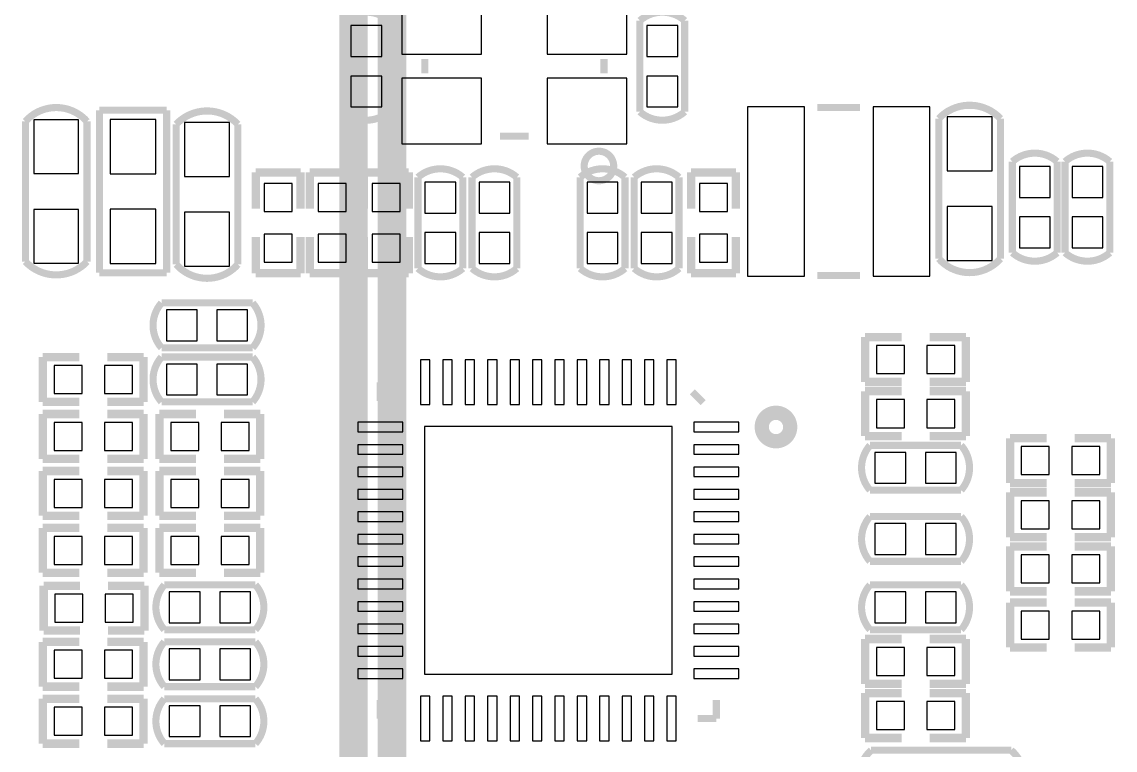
# Model space of a CAD drawing. Extents: x -118 to 7078, y 0 to 4366.
# Drawn here: x 1377 to 2146, y 1869 to 2381 of the extents above; entities that cross this region are included whole.
import ezdxf

# ---------------------------------------------------------------- set-up
doc = ezdxf.new("R2010")
doc.units = 0
doc.header["$MEASUREMENT"] = 0
for name, color, linetype in [('PG_SILKSCREEN_BOTTOM', 85, 'CONTINUOUS'), ('PG_SILKSCREEN_TOP', 85, 'CONTINUOUS'), ('PIN_BOTTOM', 5, 'CONTINUOUS')]:
    doc.layers.add(name, color=color, linetype=linetype)

msp = doc.modelspace()

# ---------------------------------------------------------------- linework, layer by layer
at = {"layer": 'PG_SILKSCREEN_BOTTOM'}
for points in [[(1603.652, 2339.761, 5, 5, 0), (1603.652, 2381.6, 5, 5, -0.37791), (1635.148, 2381.6, 5, 5, 0)], [(1811.652, 2359.439, 5, 5, 0), (1811.652, 2381.6, 5, 5, -0.37791), (1843.148, 2381.6, 5, 5, 0)], [(1635.148, 2381.6, 5, 5, 0), (1635.148, 2339.761, 5, 5, 0)], [(1843.148, 2381.6, 5, 5, 0), (1843.148, 2359.439, 5, 5, 0)], [(1843.148, 2359.439, 5, 5, 0), (1843.148, 2317.6, 5, 5, -0.37791), (1811.652, 2317.6, 5, 5, 0)], [(1811.652, 2317.6, 5, 5, 0), (1811.652, 2359.439, 5, 5, 0)], [(1660.412, 2344.6, 5, 5, 0), (1660.412, 2354.6, 5, 5, 0)], [(1786.388, 2344.6, 5, 5, 0), (1786.388, 2354.6, 5, 5, 0)], [(1635.148, 2339.761, 5, 5, 0), (1635.148, 2317.6, 5, 5, -0.37791), (1603.652, 2317.6, 5, 5, 0)], [(1603.652, 2317.6, 5, 5, 0), (1603.652, 2339.761, 5, 5, 0)], [(1379.75, 2212.391, 5, 5, 0), (1379.75, 2310.809, 5, 5, -0.450474), (1423.05, 2310.809, 5, 5, 0)], [(1431.782, 2318.691, 5, 5, 0), (1431.782, 2204.509, 5, 5, 0)], [(1479.018, 2318.691, 5, 5, 0), (1431.782, 2318.691, 5, 5, 0)], [(1479.018, 2204.509, 5, 5, 0), (1479.018, 2318.691, 5, 5, 0)], [(1485.75, 2308.809, 5, 5, -0.432734), (1529.05, 2308.809, 5, 5, 0)], [(1936.4, 2320.651, 5, 5, 0), (1966.4, 2320.651, 5, 5, 0)], [(2021.75, 2312.809, 5, 5, -0.432734), (2065.05, 2312.809, 5, 5, 0)], [(1423.05, 2310.809, 5, 5, 0), (1423.05, 2212.391, 5, 5, 0)], [(2065.05, 2312.809, 5, 5, 0), (2065.05, 2214.391, 5, 5, -0.450474), (2021.75, 2214.391, 5, 5, 0)], [(2021.75, 2214.391, 5, 5, 0), (2021.75, 2312.809, 5, 5, 0)], [(1529.05, 2308.809, 5, 5, 0), (1529.05, 2210.391, 5, 5, -0.450474), (1485.75, 2210.391, 5, 5, 0)], [(1485.75, 2210.391, 5, 5, 0), (1485.75, 2308.809, 5, 5, 0)], [(1733.4, 2300.391, 5, 5, 0), (1713.4, 2300.391, 5, 5, 0)], [(1793.229, 2279.52, 5, 5, 1), (1772.491, 2279.52, 5, 5, 1), (1793.229, 2279.52, 5, 5, 0)], [(2073.454, 2260.437, 5, 5, 0), (2073.454, 2282.598, 5, 5, -0.37791), (2104.95, 2282.598, 5, 5, 0)], [(2110.454, 2260.439, 5, 5, 0), (2110.454, 2282.6, 5, 5, -0.37791), (2141.95, 2282.6, 5, 5, 0)], [(2104.95, 2282.598, 5, 5, 0), (2104.95, 2260.437, 5, 5, 0)], [(2141.95, 2282.6, 5, 5, 0), (2141.95, 2260.439, 5, 5, 0)], [(1541.652, 2275.029, 5.909, 5.909, 0), (1541.652, 2249.439, 5.909, 5.909, 0)], [(1573.148, 2275.029, 5.909, 5.909, 0), (1541.652, 2275.029, 5.909, 5.909, 0)], [(1573.148, 2249.439, 5.909, 5.909, 0), (1573.148, 2275.029, 5.909, 5.909, 0)], [(1579.652, 2275.029, 5.909, 5.909, 0), (1611.148, 2275.029, 5.909, 5.909, 0)], [(1579.652, 2249.439, 5.909, 5.909, 0), (1579.652, 2275.029, 5.909, 5.909, 0)], [(1611.148, 2275.029, 5.909, 5.909, 0), (1611.148, 2249.439, 5.909, 5.909, 0)], [(1617.652, 2275.029, 5.909, 5.909, 0), (1617.652, 2249.439, 5.909, 5.909, 0)], [(1649.148, 2275.029, 5.909, 5.909, 0), (1617.652, 2275.029, 5.909, 5.909, 0)], [(1649.148, 2249.439, 5.909, 5.909, 0), (1649.148, 2275.029, 5.909, 5.909, 0)], [(1655.652, 2249.439, 5, 5, 0), (1655.652, 2271.6, 5, 5, -0.37791), (1687.148, 2271.6, 5, 5, 0)], [(1693.652, 2249.439, 5, 5, 0), (1693.652, 2271.6, 5, 5, -0.37791), (1725.148, 2271.6, 5, 5, 0)], [(1769.652, 2249.439, 5, 5, 0), (1769.652, 2271.6, 5, 5, -0.37791), (1801.148, 2271.6, 5, 5, 0)], [(1807.652, 2229.761, 5, 5, 0), (1807.652, 2271.6, 5, 5, -0.37791), (1839.148, 2271.6, 5, 5, 0)], [(1847.652, 2275.029, 5.909, 5.909, 0), (1879.148, 2275.029, 5.909, 5.909, 0)], [(1847.652, 2249.439, 5.909, 5.909, 0), (1847.652, 2275.029, 5.909, 5.909, 0)], [(1879.148, 2275.029, 5.909, 5.909, 0), (1879.148, 2249.439, 5.909, 5.909, 0)], [(1687.148, 2271.6, 5, 5, 0), (1687.148, 2249.439, 5, 5, 0)], [(1725.148, 2271.6, 5, 5, 0), (1725.148, 2249.439, 5, 5, 0)], [(1801.148, 2271.6, 5, 5, 0), (1801.148, 2249.439, 5, 5, 0)], [(1839.148, 2271.6, 5, 5, 0), (1839.148, 2229.761, 5, 5, 0)], [(2104.95, 2260.437, 5, 5, 0), (2104.95, 2218.598, 5, 5, -0.37791), (2073.454, 2218.598, 5, 5, 0)], [(2073.454, 2218.598, 5, 5, 0), (2073.454, 2260.437, 5, 5, 0)], [(2141.95, 2260.439, 5, 5, 0), (2141.95, 2218.6, 5, 5, -0.37791), (2110.454, 2218.6, 5, 5, 0)], [(2110.454, 2218.6, 5, 5, 0), (2110.454, 2260.439, 5, 5, 0)], [(1687.148, 2249.439, 5, 5, 0), (1687.148, 2207.6, 5, 5, -0.37791), (1655.652, 2207.6, 5, 5, 0)], [(1655.652, 2207.6, 5, 5, 0), (1655.652, 2249.439, 5, 5, 0)], [(1725.148, 2249.439, 5, 5, 0), (1725.148, 2207.6, 5, 5, -0.37791), (1693.652, 2207.6, 5, 5, 0)], [(1693.652, 2207.6, 5, 5, 0), (1693.652, 2249.439, 5, 5, 0)], [(1801.148, 2249.439, 5, 5, 0), (1801.148, 2207.6, 5, 5, -0.37791), (1769.652, 2207.6, 5, 5, 0)], [(1769.652, 2207.6, 5, 5, 0), (1769.652, 2249.439, 5, 5, 0)], [(1541.652, 2204.171, 5.909, 5.909, 0), (1541.652, 2229.761, 5.909, 5.909, 0)], [(1573.148, 2229.761, 5.909, 5.909, 0), (1573.148, 2204.171, 5.909, 5.909, 0)], [(1579.652, 2229.761, 5.909, 5.909, 0), (1579.652, 2204.171, 5.909, 5.909, 0)], [(1611.148, 2204.171, 5.909, 5.909, 0), (1611.148, 2229.761, 5.909, 5.909, 0)], [(1617.652, 2204.171, 5.909, 5.909, 0), (1617.652, 2229.761, 5.909, 5.909, 0)], [(1649.148, 2229.761, 5.909, 5.909, 0), (1649.148, 2204.171, 5.909, 5.909, 0)], [(1839.148, 2229.761, 5, 5, 0), (1839.148, 2207.6, 5, 5, -0.37791), (1807.652, 2207.6, 5, 5, 0)], [(1807.652, 2207.6, 5, 5, 0), (1807.652, 2229.761, 5, 5, 0)], [(1847.652, 2229.761, 5.909, 5.909, 0), (1847.652, 2204.171, 5.909, 5.909, 0)], [(1879.148, 2204.171, 5.909, 5.909, 0), (1879.148, 2229.761, 5.909, 5.909, 0)], [(1423.05, 2212.391, 5, 5, -0.432734), (1379.75, 2212.391, 5, 5, 0)], [(1431.782, 2204.509, 5, 5, 0), (1479.018, 2204.509, 5, 5, 0)], [(1573.148, 2204.171, 5.909, 5.909, 0), (1541.652, 2204.171, 5.909, 5.909, 0)], [(1579.652, 2204.171, 5.909, 5.909, 0), (1611.148, 2204.171, 5.909, 5.909, 0)], [(1649.148, 2204.171, 5.909, 5.909, 0), (1617.652, 2204.171, 5.909, 5.909, 0)], [(1847.652, 2204.171, 5.909, 5.909, 0), (1879.148, 2204.171, 5.909, 5.909, 0)], [(1936.4, 2202.549, 5, 5, 0), (1966.4, 2202.549, 5, 5, 0)], [(1517.239, 2151.852, 5, 5, 0), (1475.4, 2151.852, 5, 5, -0.37791), (1475.4, 2183.348, 5, 5, 0)], [(1475.4, 2183.348, 5, 5, 0), (1517.239, 2183.348, 5, 5, 0)], [(1517.239, 2183.348, 5, 5, 0), (1539.4, 2183.348, 5, 5, -0.37791), (1539.4, 2151.852, 5, 5, 0)], [(1969.971, 2159.348, 5.909, 5.909, 0), (1969.971, 2127.852, 5.909, 5.909, 0)], [(1995.561, 2159.348, 5.909, 5.909, 0), (1969.971, 2159.348, 5.909, 5.909, 0)], [(2015.239, 2159.348, 5.909, 5.909, 0), (2040.829, 2159.348, 5.909, 5.909, 0)], [(2040.829, 2159.348, 5.909, 5.909, 0), (2040.829, 2127.852, 5.909, 5.909, 0)], [(1539.4, 2151.852, 5, 5, 0), (1517.239, 2151.852, 5, 5, 0)], [(1391.971, 2145.348, 5.909, 5.909, 0), (1391.971, 2113.852, 5.909, 5.909, 0)], [(1417.561, 2145.348, 5.909, 5.909, 0), (1391.971, 2145.348, 5.909, 5.909, 0)], [(1437.239, 2145.348, 5.909, 5.909, 0), (1462.829, 2145.348, 5.909, 5.909, 0)], [(1462.829, 2145.348, 5.909, 5.909, 0), (1462.829, 2113.852, 5.909, 5.909, 0)], [(1497.561, 2113.852, 5, 5, 0), (1475.4, 2113.852, 5, 5, -0.37791), (1475.4, 2145.348, 5, 5, 0)], [(1475.4, 2145.348, 5, 5, 0), (1497.561, 2145.348, 5, 5, 0)], [(1497.561, 2145.348, 5, 5, 0), (1539.4, 2145.348, 5, 5, -0.37791), (1539.4, 2113.852, 5, 5, 0)], [(1629.19, 2127.71, 5, 5, 0), (1642.3, 2127.71, 5, 5, 0)], [(1629.19, 2114.6, 5, 5, 0), (1629.19, 2127.71, 5, 5, 0)], [(1969.971, 2127.852, 5.909, 5.909, 0), (1995.561, 2127.852, 5.909, 5.909, 0)], [(2040.829, 2127.852, 5.909, 5.909, 0), (2015.239, 2127.852, 5.909, 5.909, 0)], [(1848.599, 2120.899, 5, 5, 0), (1856.099, 2113.399, 5, 5, 0)], [(1969.971, 2121.348, 5.909, 5.909, 0), (1969.971, 2089.852, 5.909, 5.909, 0)], [(1995.561, 2121.348, 5.909, 5.909, 0), (1969.971, 2121.348, 5.909, 5.909, 0)], [(2015.239, 2121.348, 5.909, 5.909, 0), (2040.829, 2121.348, 5.909, 5.909, 0)], [(2040.829, 2121.348, 5.909, 5.909, 0), (2040.829, 2089.852, 5.909, 5.909, 0)], [(1391.971, 2113.852, 5.909, 5.909, 0), (1417.561, 2113.852, 5.909, 5.909, 0)], [(1462.829, 2113.852, 5.909, 5.909, 0), (1437.239, 2113.852, 5.909, 5.909, 0)], [(1539.4, 2113.852, 5, 5, 0), (1497.561, 2113.852, 5, 5, 0)], [(1391.971, 2105.348, 5.909, 5.909, 0), (1417.561, 2105.348, 5.909, 5.909, 0)], [(1391.971, 2073.852, 5.909, 5.909, 0), (1391.971, 2105.348, 5.909, 5.909, 0)], [(1462.829, 2105.348, 5.909, 5.909, 0), (1437.239, 2105.348, 5.909, 5.909, 0)], [(1462.829, 2073.852, 5.909, 5.909, 0), (1462.829, 2105.348, 5.909, 5.909, 0)], [(1473.971, 2105.348, 5.909, 5.909, 0), (1499.561, 2105.348, 5.909, 5.909, 0)], [(1473.971, 2073.852, 5.909, 5.909, 0), (1473.971, 2105.348, 5.909, 5.909, 0)], [(1544.829, 2105.348, 5.909, 5.909, 0), (1519.239, 2105.348, 5.909, 5.909, 0)], [(1544.829, 2073.852, 5.909, 5.909, 0), (1544.829, 2105.348, 5.909, 5.909, 0)], [(1917.3, 2096.21, 10, 10, 1), (1897.3, 2096.21, 10, 10, 1), (1917.3, 2096.21, 10, 10, 0)], [(1969.971, 2089.852, 5.909, 5.909, 0), (1995.561, 2089.852, 5.909, 5.909, 0)], [(2040.829, 2089.852, 5.909, 5.909, 0), (2015.239, 2089.852, 5.909, 5.909, 0)], [(2071.867, 2088.344, 5.909, 5.909, 0), (2071.867, 2056.848, 5.909, 5.909, 0)], [(2097.457, 2088.344, 5.909, 5.909, 0), (2071.867, 2088.344, 5.909, 5.909, 0)], [(2117.135, 2088.344, 5.909, 5.909, 0), (2142.725, 2088.344, 5.909, 5.909, 0)], [(2142.725, 2088.344, 5.909, 5.909, 0), (2142.725, 2056.848, 5.909, 5.909, 0)], [(2015.239, 2051.852, 5, 5, 0), (1973.4, 2051.852, 5, 5, -0.37791), (1973.4, 2083.348, 5, 5, 0)], [(1973.4, 2083.348, 5, 5, 0), (2015.239, 2083.348, 5, 5, 0)], [(2015.239, 2083.348, 5, 5, 0), (2037.4, 2083.348, 5, 5, -0.37791), (2037.4, 2051.852, 5, 5, 0)], [(1417.561, 2073.852, 5.909, 5.909, 0), (1391.971, 2073.852, 5.909, 5.909, 0)], [(1437.239, 2073.852, 5.909, 5.909, 0), (1462.829, 2073.852, 5.909, 5.909, 0)], [(1499.561, 2073.852, 5.909, 5.909, 0), (1473.971, 2073.852, 5.909, 5.909, 0)], [(1519.239, 2073.852, 5.909, 5.909, 0), (1544.829, 2073.852, 5.909, 5.909, 0)], [(1391.971, 2065.348, 5.909, 5.909, 0), (1391.971, 2033.852, 5.909, 5.909, 0)], [(1417.561, 2065.348, 5.909, 5.909, 0), (1391.971, 2065.348, 5.909, 5.909, 0)], [(1437.239, 2065.348, 5.909, 5.909, 0), (1462.829, 2065.348, 5.909, 5.909, 0)], [(1462.829, 2065.348, 5.909, 5.909, 0), (1462.829, 2033.852, 5.909, 5.909, 0)], [(1473.971, 2065.348, 5.909, 5.909, 0), (1499.561, 2065.348, 5.909, 5.909, 0)], [(1473.971, 2033.852, 5.909, 5.909, 0), (1473.971, 2065.348, 5.909, 5.909, 0)], [(1544.829, 2065.348, 5.909, 5.909, 0), (1519.239, 2065.348, 5.909, 5.909, 0)], [(1544.829, 2033.852, 5.909, 5.909, 0), (1544.829, 2065.348, 5.909, 5.909, 0)], [(2071.867, 2056.848, 5.909, 5.909, 0), (2097.457, 2056.848, 5.909, 5.909, 0)], [(2142.725, 2056.848, 5.909, 5.909, 0), (2117.135, 2056.848, 5.909, 5.909, 0)], [(2037.4, 2051.852, 5, 5, 0), (2015.239, 2051.852, 5, 5, 0)], [(2071.873, 2050.348, 5.909, 5.909, 0), (2071.873, 2018.852, 5.909, 5.909, 0)], [(2097.463, 2050.348, 5.909, 5.909, 0), (2071.873, 2050.348, 5.909, 5.909, 0)], [(2117.141, 2050.348, 5.909, 5.909, 0), (2142.731, 2050.348, 5.909, 5.909, 0)], [(2142.731, 2050.348, 5.909, 5.909, 0), (2142.731, 2018.852, 5.909, 5.909, 0)], [(1391.971, 2033.852, 5.909, 5.909, 0), (1417.561, 2033.852, 5.909, 5.909, 0)], [(1462.829, 2033.852, 5.909, 5.909, 0), (1437.239, 2033.852, 5.909, 5.909, 0)], [(1499.561, 2033.852, 5.909, 5.909, 0), (1473.971, 2033.852, 5.909, 5.909, 0)], [(1519.239, 2033.852, 5.909, 5.909, 0), (1544.829, 2033.852, 5.909, 5.909, 0)], [(1995.561, 2001.852, 5, 5, 0), (1973.4, 2001.852, 5, 5, -0.37791), (1973.4, 2033.348, 5, 5, 0)], [(1973.4, 2033.348, 5, 5, 0), (1995.561, 2033.348, 5, 5, 0)], [(1995.561, 2033.348, 5, 5, 0), (2037.4, 2033.348, 5, 5, -0.37791), (2037.4, 2001.852, 5, 5, 0)], [(1391.971, 2025.348, 5.909, 5.909, 0), (1417.561, 2025.348, 5.909, 5.909, 0)], [(1391.971, 1993.852, 5.909, 5.909, 0), (1391.971, 2025.348, 5.909, 5.909, 0)], [(1462.829, 2025.348, 5.909, 5.909, 0), (1437.239, 2025.348, 5.909, 5.909, 0)], [(1462.829, 1993.852, 5.909, 5.909, 0), (1462.829, 2025.348, 5.909, 5.909, 0)], [(1473.971, 2025.348, 5.909, 5.909, 0), (1473.971, 1993.852, 5.909, 5.909, 0)], [(1499.561, 2025.348, 5.909, 5.909, 0), (1473.971, 2025.348, 5.909, 5.909, 0)], [(1519.239, 2025.348, 5.909, 5.909, 0), (1544.829, 2025.348, 5.909, 5.909, 0)], [(1544.829, 2025.348, 5.909, 5.909, 0), (1544.829, 1993.852, 5.909, 5.909, 0)], [(2071.873, 2018.852, 5.909, 5.909, 0), (2097.463, 2018.852, 5.909, 5.909, 0)], [(2142.731, 2018.852, 5.909, 5.909, 0), (2117.141, 2018.852, 5.909, 5.909, 0)], [(2071.871, 2012.348, 5.909, 5.909, 0), (2071.871, 1980.852, 5.909, 5.909, 0)], [(2097.461, 2012.348, 5.909, 5.909, 0), (2071.871, 2012.348, 5.909, 5.909, 0)], [(2117.139, 2012.348, 5.909, 5.909, 0), (2142.729, 2012.348, 5.909, 5.909, 0)], [(2142.729, 2012.348, 5.909, 5.909, 0), (2142.729, 1980.852, 5.909, 5.909, 0)], [(2037.4, 2001.852, 5, 5, 0), (1995.561, 2001.852, 5, 5, 0)], [(1417.561, 1993.852, 5.909, 5.909, 0), (1391.971, 1993.852, 5.909, 5.909, 0)], [(1437.239, 1993.852, 5.909, 5.909, 0), (1462.829, 1993.852, 5.909, 5.909, 0)], [(1473.971, 1993.852, 5.909, 5.909, 0), (1499.561, 1993.852, 5.909, 5.909, 0)], [(1544.829, 1993.852, 5.909, 5.909, 0), (1519.239, 1993.852, 5.909, 5.909, 0)], [(1392.571, 1984.748, 5.909, 5.909, 0), (1392.571, 1953.252, 5.909, 5.909, 0)], [(1418.161, 1984.748, 5.909, 5.909, 0), (1392.571, 1984.748, 5.909, 5.909, 0)], [(1437.839, 1984.748, 5.909, 5.909, 0), (1463.429, 1984.748, 5.909, 5.909, 0)], [(1463.429, 1984.748, 5.909, 5.909, 0), (1463.429, 1953.252, 5.909, 5.909, 0)], [(1499.561, 1953.852, 5, 5, 0), (1477.4, 1953.852, 5, 5, -0.37791), (1477.4, 1985.348, 5, 5, 0)], [(1477.4, 1985.348, 5, 5, 0), (1499.561, 1985.348, 5, 5, 0)], [(1499.561, 1985.348, 5, 5, 0), (1541.4, 1985.348, 5, 5, -0.37791), (1541.4, 1953.852, 5, 5, 0)], [(2015.239, 1953.852, 5, 5, 0), (1973.4, 1953.852, 5, 5, -0.37791), (1973.4, 1985.348, 5, 5, 0)], [(1973.4, 1985.348, 5, 5, 0), (2015.239, 1985.348, 5, 5, 0)], [(2015.239, 1985.348, 5, 5, 0), (2037.4, 1985.348, 5, 5, -0.37791), (2037.4, 1953.852, 5, 5, 0)], [(2071.871, 1980.852, 5.909, 5.909, 0), (2097.461, 1980.852, 5.909, 5.909, 0)], [(2142.729, 1980.852, 5.909, 5.909, 0), (2117.139, 1980.852, 5.909, 5.909, 0)], [(2071.871, 1972.919, 5.909, 5.909, 0), (2071.871, 1941.423, 5.909, 5.909, 0)], [(2097.461, 1972.919, 5.909, 5.909, 0), (2071.871, 1972.919, 5.909, 5.909, 0)], [(2117.139, 1972.919, 5.909, 5.909, 0), (2142.729, 1972.919, 5.909, 5.909, 0)], [(2142.729, 1972.919, 5.909, 5.909, 0), (2142.729, 1941.423, 5.909, 5.909, 0)], [(1392.571, 1953.252, 5.909, 5.909, 0), (1418.161, 1953.252, 5.909, 5.909, 0)], [(1463.429, 1953.252, 5.909, 5.909, 0), (1437.839, 1953.252, 5.909, 5.909, 0)], [(1541.4, 1953.852, 5, 5, 0), (1499.561, 1953.852, 5, 5, 0)], [(2037.4, 1953.852, 5, 5, 0), (2015.239, 1953.852, 5, 5, 0)], [(1391.971, 1945.348, 5.909, 5.909, 0), (1391.971, 1913.852, 5.909, 5.909, 0)], [(1417.561, 1945.348, 5.909, 5.909, 0), (1391.971, 1945.348, 5.909, 5.909, 0)], [(1437.239, 1945.348, 5.909, 5.909, 0), (1462.829, 1945.348, 5.909, 5.909, 0)], [(1462.829, 1945.348, 5.909, 5.909, 0), (1462.829, 1913.852, 5.909, 5.909, 0)], [(1499.561, 1913.852, 5, 5, 0), (1477.4, 1913.852, 5, 5, -0.37791), (1477.4, 1945.348, 5, 5, 0)], [(1477.4, 1945.348, 5, 5, 0), (1499.561, 1945.348, 5, 5, 0)], [(1499.561, 1945.348, 5, 5, 0), (1541.4, 1945.348, 5, 5, -0.37791), (1541.4, 1913.852, 5, 5, 0)], [(1969.971, 1947.348, 5.909, 5.909, 0), (1969.971, 1915.852, 5.909, 5.909, 0)], [(1995.561, 1947.348, 5.909, 5.909, 0), (1969.971, 1947.348, 5.909, 5.909, 0)], [(2015.239, 1947.348, 5.909, 5.909, 0), (2040.829, 1947.348, 5.909, 5.909, 0)], [(2040.829, 1947.348, 5.909, 5.909, 0), (2040.829, 1915.852, 5.909, 5.909, 0)], [(2071.871, 1941.423, 5.909, 5.909, 0), (2097.461, 1941.423, 5.909, 5.909, 0)], [(2142.729, 1941.423, 5.909, 5.909, 0), (2117.139, 1941.423, 5.909, 5.909, 0)], [(1391.971, 1913.852, 5.909, 5.909, 0), (1417.561, 1913.852, 5.909, 5.909, 0)], [(1462.829, 1913.852, 5.909, 5.909, 0), (1437.239, 1913.852, 5.909, 5.909, 0)], [(1541.4, 1913.852, 5, 5, 0), (1499.561, 1913.852, 5, 5, 0)], [(1969.971, 1915.852, 5.909, 5.909, 0), (1995.561, 1915.852, 5.909, 5.909, 0)], [(2040.829, 1915.852, 5.909, 5.909, 0), (2015.239, 1915.852, 5.909, 5.909, 0)], [(1391.971, 1905.348, 5.909, 5.909, 0), (1417.561, 1905.348, 5.909, 5.909, 0)], [(1391.971, 1873.852, 5.909, 5.909, 0), (1391.971, 1905.348, 5.909, 5.909, 0)], [(1462.829, 1905.348, 5.909, 5.909, 0), (1437.239, 1905.348, 5.909, 5.909, 0)], [(1462.829, 1873.852, 5.909, 5.909, 0), (1462.829, 1905.348, 5.909, 5.909, 0)], [(1499.561, 1873.852, 5, 5, 0), (1477.4, 1873.852, 5, 5, -0.37791), (1477.4, 1905.348, 5, 5, 0)], [(1477.4, 1905.348, 5, 5, 0), (1499.561, 1905.348, 5, 5, 0)], [(1499.561, 1905.348, 5, 5, 0), (1541.4, 1905.348, 5, 5, -0.37791), (1541.4, 1873.852, 5, 5, 0)], [(1629.15, 1904.612, 5, 5, 0), (1629.19, 1891.49, 5, 5, 0)], [(1865.41, 1891.49, 5, 5, 0), (1865.41, 1904.6, 5, 5, 0)], [(1969.971, 1909.348, 5.909, 5.909, 0), (1969.971, 1877.852, 5.909, 5.909, 0)], [(1995.561, 1909.348, 5.909, 5.909, 0), (1969.971, 1909.348, 5.909, 5.909, 0)], [(2015.239, 1909.348, 5.909, 5.909, 0), (2040.829, 1909.348, 5.909, 5.909, 0)], [(2040.829, 1909.348, 5.909, 5.909, 0), (2040.829, 1877.852, 5.909, 5.909, 0)], [(1629.19, 1891.49, 5, 5, 0), (1642.3, 1891.49, 5, 5, 0)], [(1852.3, 1891.49, 5, 5, 0), (1865.41, 1891.49, 5, 5, 0)], [(1417.561, 1873.852, 5.909, 5.909, 0), (1391.971, 1873.852, 5.909, 5.909, 0)], [(1437.239, 1873.852, 5.909, 5.909, 0), (1462.829, 1873.852, 5.909, 5.909, 0)], [(1541.4, 1873.852, 5, 5, 0), (1499.561, 1873.852, 5, 5, 0)], [(1969.971, 1877.852, 5.909, 5.909, 0), (1995.561, 1877.852, 5.909, 5.909, 0)], [(2040.829, 1877.852, 5.909, 5.909, 0), (2015.239, 1877.852, 5.909, 5.909, 0)], [(1974.191, 1825.95, 5, 5, -0.432734), (1974.191, 1869.25, 5, 5, 0)], [(1974.191, 1869.25, 5, 5, 0), (2072.609, 1869.25, 5, 5, -0.450474), (2072.609, 1825.95, 5, 5, 0)]]:
    msp.add_lwpolyline(points, format="xyseb", dxfattribs=at)
at = {"layer": 'PG_SILKSCREEN_TOP'}
for points in [[(1610.4, 1440.6, 20, 20, 0), (1610.4, 3563.6, 20, 20, 0)], [(1637.4, 3223.6, 20, 20, 0), (1637.4, 1440.6, 20, 20, 0)]]:
    msp.add_lwpolyline(points, format="xyseb", dxfattribs=at)
at = {"layer": 'PIN_BOTTOM'}
for points in [[(1700.219, 2404.1), (1644.219, 2404.1), (1644.219, 2358.1), (1700.219, 2358.1)], [(1802.581, 2404.1), (1746.581, 2404.1), (1746.581, 2358.1), (1802.581, 2358.1)], [(1630.225, 2378.145), (1608.575, 2378.145), (1608.575, 2356.495), (1630.225, 2356.495)], [(1816.575, 2356.495), (1838.225, 2356.495), (1838.225, 2378.145), (1816.575, 2378.145)], [(1630.225, 2342.705), (1608.575, 2342.705), (1608.575, 2321.055), (1630.225, 2321.055)], [(1700.219, 2341.1), (1644.219, 2341.1), (1644.219, 2295.1), (1700.219, 2295.1)], [(1802.581, 2341.1), (1746.581, 2341.1), (1746.581, 2295.1), (1802.581, 2295.1)], [(1816.575, 2321.055), (1838.225, 2321.055), (1838.225, 2342.705), (1816.575, 2342.705)], [(1887.258, 2321.1), (1887.258, 2202.1), (1927.258, 2202.1), (1927.258, 2321.1)], [(1975.542, 2321.1), (1975.542, 2202.1), (2015.542, 2202.1), (2015.542, 2321.1)], [(2027.65, 2276.2005), (2059.15, 2276.2005), (2059.15, 2313.9995), (2027.65, 2313.9995)], [(1417.15, 2311.9995), (1385.65, 2311.9995), (1385.65, 2274.2005), (1417.15, 2274.2005)], [(1439.4, 2312.1), (1439.4, 2274.1), (1471.4, 2274.1), (1471.4, 2312.1)], [(1491.65, 2272.2005), (1523.15, 2272.2005), (1523.15, 2309.9995), (1491.65, 2309.9995)], [(2078.377, 2257.493), (2100.027, 2257.493), (2100.027, 2279.143), (2078.377, 2279.143)], [(2115.377, 2257.495), (2137.027, 2257.495), (2137.027, 2279.145), (2115.377, 2279.145)], [(1547.5595, 2247.4795), (1567.2405, 2247.4795), (1567.2405, 2267.1605), (1547.5595, 2267.1605)], [(1605.2405, 2267.1605), (1585.5595, 2267.1605), (1585.5595, 2247.4795), (1605.2405, 2247.4795)], [(1623.5595, 2247.4795), (1643.2405, 2247.4795), (1643.2405, 2267.1605), (1623.5595, 2267.1605)], [(1660.575, 2246.495), (1682.225, 2246.495), (1682.225, 2268.145), (1660.575, 2268.145)], [(1698.575, 2246.495), (1720.225, 2246.495), (1720.225, 2268.145), (1698.575, 2268.145)], [(1774.575, 2246.495), (1796.225, 2246.495), (1796.225, 2268.145), (1774.575, 2268.145)], [(1834.225, 2268.145), (1812.575, 2268.145), (1812.575, 2246.495), (1834.225, 2246.495)], [(1873.2405, 2267.1605), (1853.5595, 2267.1605), (1853.5595, 2247.4795), (1873.2405, 2247.4795)], [(1417.15, 2248.9995), (1385.65, 2248.9995), (1385.65, 2211.2005), (1417.15, 2211.2005)], [(1439.4, 2249.1), (1439.4, 2211.1), (1471.4, 2211.1), (1471.4, 2249.1)], [(1491.65, 2209.2005), (1523.15, 2209.2005), (1523.15, 2246.9995), (1491.65, 2246.9995)], [(2027.65, 2213.2005), (2059.15, 2213.2005), (2059.15, 2250.9995), (2027.65, 2250.9995)], [(2078.377, 2222.053), (2100.027, 2222.053), (2100.027, 2243.703), (2078.377, 2243.703)], [(2115.377, 2222.055), (2137.027, 2222.055), (2137.027, 2243.705), (2115.377, 2243.705)], [(1547.5595, 2212.0395), (1567.2405, 2212.0395), (1567.2405, 2231.7205), (1547.5595, 2231.7205)], [(1605.2405, 2231.7205), (1585.5595, 2231.7205), (1585.5595, 2212.0395), (1605.2405, 2212.0395)], [(1623.5595, 2212.0395), (1643.2405, 2212.0395), (1643.2405, 2231.7205), (1623.5595, 2231.7205)], [(1660.575, 2211.055), (1682.225, 2211.055), (1682.225, 2232.705), (1660.575, 2232.705)], [(1698.575, 2211.055), (1720.225, 2211.055), (1720.225, 2232.705), (1698.575, 2232.705)], [(1774.575, 2211.055), (1796.225, 2211.055), (1796.225, 2232.705), (1774.575, 2232.705)], [(1834.225, 2232.705), (1812.575, 2232.705), (1812.575, 2211.055), (1834.225, 2211.055)], [(1873.2405, 2231.7205), (1853.5595, 2231.7205), (1853.5595, 2212.0395), (1873.2405, 2212.0395)], [(1478.855, 2178.425), (1478.855, 2156.775), (1500.505, 2156.775), (1500.505, 2178.425)], [(1514.295, 2178.425), (1514.295, 2156.775), (1535.945, 2156.775), (1535.945, 2178.425)], [(1997.521, 2133.759), (1997.521, 2153.44), (1977.84, 2153.44), (1977.84, 2133.759)], [(2032.961, 2133.759), (2032.961, 2153.44), (2013.28, 2153.44), (2013.28, 2133.759)], [(1419.521, 2119.759), (1419.521, 2139.44), (1399.84, 2139.44), (1399.84, 2119.759)], [(1454.961, 2119.759), (1454.961, 2139.44), (1435.28, 2139.44), (1435.28, 2119.759)], [(1500.505, 2118.775), (1500.505, 2140.425), (1478.855, 2140.425), (1478.855, 2118.775)], [(1535.945, 2118.775), (1535.945, 2140.425), (1514.295, 2140.425), (1514.295, 2118.775)], [(1657.369, 2143.46), (1657.369, 2111.96), (1664.011, 2111.96), (1664.011, 2143.46)], [(1673.109, 2143.46), (1673.109, 2111.96), (1679.751, 2111.96), (1679.751, 2143.46)], [(1688.861, 2143.46), (1688.861, 2111.96), (1695.503, 2111.96), (1695.503, 2143.46)], [(1704.609, 2143.46), (1704.609, 2111.96), (1711.251, 2111.96), (1711.251, 2143.46)], [(1720.361, 2143.46), (1720.361, 2111.96), (1727.003, 2111.96), (1727.003, 2143.46)], [(1736.109, 2143.46), (1736.109, 2111.96), (1742.751, 2111.96), (1742.751, 2143.46)], [(1751.849, 2143.46), (1751.849, 2111.96), (1758.491, 2111.96), (1758.491, 2143.46)], [(1767.597, 2143.46), (1767.597, 2111.96), (1774.239, 2111.96), (1774.239, 2143.46)], [(1783.349, 2143.46), (1783.349, 2111.96), (1789.991, 2111.96), (1789.991, 2143.46)], [(1799.097, 2143.46), (1799.097, 2111.96), (1805.739, 2111.96), (1805.739, 2143.46)], [(1814.849, 2143.46), (1814.849, 2111.96), (1821.491, 2111.96), (1821.491, 2143.46)], [(1830.589, 2143.46), (1830.589, 2111.96), (1837.231, 2111.96), (1837.231, 2143.46)], [(1997.521, 2095.759), (1997.521, 2115.44), (1977.84, 2115.44), (1977.84, 2095.759)], [(2032.961, 2095.759), (2032.961, 2115.44), (2013.28, 2115.44), (2013.28, 2095.759)], [(1399.8395, 2099.4405), (1399.8395, 2079.7595), (1419.5205, 2079.7595), (1419.5205, 2099.4405)], [(1435.2795, 2099.4405), (1435.2795, 2079.7595), (1454.9605, 2079.7595), (1454.9605, 2099.4405)], [(1481.8395, 2099.4405), (1481.8395, 2079.7595), (1501.5205, 2079.7595), (1501.5205, 2099.4405)], [(1517.2795, 2099.4405), (1517.2795, 2079.7595), (1536.9605, 2079.7595), (1536.9605, 2099.4405)], [(1644.94, 2099.531), (1613.44, 2099.531), (1613.44, 2092.889), (1644.94, 2092.889)], [(1881.16, 2099.531), (1849.66, 2099.531), (1849.66, 2092.889), (1881.16, 2092.889)], [(1834.3, 2096.6), (1660.3, 2096.6), (1660.3, 1922.6), (1834.3, 1922.6)], [(1644.94, 2083.791), (1613.44, 2083.791), (1613.44, 2077.149), (1644.94, 2077.149)], [(1881.16, 2083.791), (1849.66, 2083.791), (1849.66, 2077.149), (1881.16, 2077.149)], [(1976.855, 2078.425), (1976.855, 2056.775), (1998.505, 2056.775), (1998.505, 2078.425)], [(2012.295, 2078.425), (2012.295, 2056.775), (2033.945, 2056.775), (2033.945, 2078.425)], [(2099.417, 2062.755), (2099.417, 2082.436), (2079.736, 2082.436), (2079.736, 2062.755)], [(2134.857, 2062.755), (2134.857, 2082.436), (2115.176, 2082.436), (2115.176, 2062.755)], [(1644.94, 2068.039), (1613.44, 2068.039), (1613.44, 2061.397), (1644.94, 2061.397)], [(1881.16, 2068.039), (1849.66, 2068.039), (1849.66, 2061.397), (1881.16, 2061.397)], [(1419.521, 2039.759), (1419.521, 2059.44), (1399.84, 2059.44), (1399.84, 2039.759)], [(1454.961, 2039.759), (1454.961, 2059.44), (1435.28, 2059.44), (1435.28, 2039.759)], [(1481.8395, 2059.4405), (1481.8395, 2039.7595), (1501.5205, 2039.7595), (1501.5205, 2059.4405)], [(1517.2795, 2059.4405), (1517.2795, 2039.7595), (1536.9605, 2039.7595), (1536.9605, 2059.4405)], [(1644.94, 2052.291), (1613.44, 2052.291), (1613.44, 2045.649), (1644.94, 2045.649)], [(1881.16, 2052.291), (1849.66, 2052.291), (1849.66, 2045.649), (1881.16, 2045.649)], [(2099.423, 2024.759), (2099.423, 2044.44), (2079.742, 2044.44), (2079.742, 2024.759)], [(2134.863, 2024.759), (2134.863, 2044.44), (2115.182, 2044.44), (2115.182, 2024.759)], [(1644.94, 2036.539), (1613.44, 2036.539), (1613.44, 2029.897), (1644.94, 2029.897)], [(1881.16, 2036.539), (1849.66, 2036.539), (1849.66, 2029.897), (1881.16, 2029.897)], [(1998.505, 2006.775), (1998.505, 2028.425), (1976.855, 2028.425), (1976.855, 2006.775)], [(2033.945, 2006.775), (2033.945, 2028.425), (2012.295, 2028.425), (2012.295, 2006.775)], [(1399.8395, 2019.4405), (1399.8395, 1999.7595), (1419.5205, 1999.7595), (1419.5205, 2019.4405)], [(1435.2795, 2019.4405), (1435.2795, 1999.7595), (1454.9605, 1999.7595), (1454.9605, 2019.4405)], [(1501.521, 1999.759), (1501.521, 2019.44), (1481.84, 2019.44), (1481.84, 1999.759)], [(1536.961, 1999.759), (1536.961, 2019.44), (1517.28, 2019.44), (1517.28, 1999.759)], [(1644.94, 2020.791), (1613.44, 2020.791), (1613.44, 2014.149), (1644.94, 2014.149)], [(1881.16, 2020.791), (1849.66, 2020.791), (1849.66, 2014.149), (1881.16, 2014.149)], [(2099.421, 1986.759), (2099.421, 2006.44), (2079.74, 2006.44), (2079.74, 1986.759)], [(2134.861, 1986.759), (2134.861, 2006.44), (2115.18, 2006.44), (2115.18, 1986.759)], [(1644.94, 2005.051), (1613.44, 2005.051), (1613.44, 1998.409), (1644.94, 1998.409)], [(1881.16, 2005.051), (1849.66, 2005.051), (1849.66, 1998.409), (1881.16, 1998.409)], [(1644.94, 1989.303), (1613.44, 1989.303), (1613.44, 1982.661), (1644.94, 1982.661)], [(1881.16, 1989.303), (1849.66, 1989.303), (1849.66, 1982.661), (1881.16, 1982.661)], [(1420.121, 1959.159), (1420.121, 1978.84), (1400.44, 1978.84), (1400.44, 1959.159)], [(1455.561, 1959.159), (1455.561, 1978.84), (1435.88, 1978.84), (1435.88, 1959.159)], [(1502.505, 1958.775), (1502.505, 1980.425), (1480.855, 1980.425), (1480.855, 1958.775)], [(1537.945, 1958.775), (1537.945, 1980.425), (1516.295, 1980.425), (1516.295, 1958.775)], [(1976.855, 1980.425), (1976.855, 1958.775), (1998.505, 1958.775), (1998.505, 1980.425)], [(2012.295, 1980.425), (2012.295, 1958.775), (2033.945, 1958.775), (2033.945, 1980.425)], [(1644.94, 1973.551), (1613.44, 1973.551), (1613.44, 1966.909), (1644.94, 1966.909)], [(1881.16, 1973.551), (1849.66, 1973.551), (1849.66, 1966.909), (1881.16, 1966.909)], [(2099.421, 1947.33), (2099.421, 1967.011), (2079.74, 1967.011), (2079.74, 1947.33)], [(2134.861, 1947.33), (2134.861, 1967.011), (2115.18, 1967.011), (2115.18, 1947.33)], [(1644.94, 1957.803), (1613.44, 1957.803), (1613.44, 1951.161), (1644.94, 1951.161)], [(1881.16, 1957.803), (1849.66, 1957.803), (1849.66, 1951.161), (1881.16, 1951.161)], [(1419.521, 1919.759), (1419.521, 1939.44), (1399.84, 1939.44), (1399.84, 1919.759)], [(1454.961, 1919.759), (1454.961, 1939.44), (1435.28, 1939.44), (1435.28, 1919.759)], [(1502.505, 1918.775), (1502.505, 1940.425), (1480.855, 1940.425), (1480.855, 1918.775)], [(1537.945, 1918.775), (1537.945, 1940.425), (1516.295, 1940.425), (1516.295, 1918.775)], [(1644.94, 1942.051), (1613.44, 1942.051), (1613.44, 1935.409), (1644.94, 1935.409)], [(1881.16, 1942.051), (1849.66, 1942.051), (1849.66, 1935.409), (1881.16, 1935.409)], [(1997.521, 1921.759), (1997.521, 1941.44), (1977.84, 1941.44), (1977.84, 1921.759)], [(2032.961, 1921.759), (2032.961, 1941.44), (2013.28, 1941.44), (2013.28, 1921.759)], [(1644.94, 1926.311), (1613.44, 1926.311), (1613.44, 1919.669), (1644.94, 1919.669)], [(1881.16, 1926.311), (1849.66, 1926.311), (1849.66, 1919.669), (1881.16, 1919.669)], [(1657.369, 1907.24), (1657.369, 1875.74), (1664.011, 1875.74), (1664.011, 1907.24)], [(1673.109, 1907.24), (1673.109, 1875.74), (1679.751, 1875.74), (1679.751, 1907.24)], [(1688.861, 1907.24), (1688.861, 1875.74), (1695.503, 1875.74), (1695.503, 1907.24)], [(1704.609, 1907.24), (1704.609, 1875.74), (1711.251, 1875.74), (1711.251, 1907.24)], [(1720.361, 1907.24), (1720.361, 1875.74), (1727.003, 1875.74), (1727.003, 1907.24)], [(1736.109, 1907.24), (1736.109, 1875.74), (1742.751, 1875.74), (1742.751, 1907.24)], [(1751.849, 1907.24), (1751.849, 1875.74), (1758.491, 1875.74), (1758.491, 1907.24)], [(1767.597, 1907.24), (1767.597, 1875.74), (1774.239, 1875.74), (1774.239, 1907.24)], [(1783.349, 1907.24), (1783.349, 1875.74), (1789.991, 1875.74), (1789.991, 1907.24)], [(1799.097, 1907.24), (1799.097, 1875.74), (1805.739, 1875.74), (1805.739, 1907.24)], [(1814.849, 1907.24), (1814.849, 1875.74), (1821.491, 1875.74), (1821.491, 1907.24)], [(1830.589, 1907.24), (1830.589, 1875.74), (1837.231, 1875.74), (1837.231, 1907.24)], [(1399.8395, 1899.4405), (1399.8395, 1879.7595), (1419.5205, 1879.7595), (1419.5205, 1899.4405)], [(1435.2795, 1899.4405), (1435.2795, 1879.7595), (1454.9605, 1879.7595), (1454.9605, 1899.4405)], [(1502.505, 1878.775), (1502.505, 1900.425), (1480.855, 1900.425), (1480.855, 1878.775)], [(1537.945, 1878.775), (1537.945, 1900.425), (1516.295, 1900.425), (1516.295, 1878.775)], [(1997.521, 1883.759), (1997.521, 1903.44), (1977.84, 1903.44), (1977.84, 1883.759)], [(2032.961, 1883.759), (2032.961, 1903.44), (2013.28, 1903.44), (2013.28, 1883.759)]]:
    msp.add_lwpolyline(points, close=True, dxfattribs=at)

doc.saveas('drawing.dxf')
